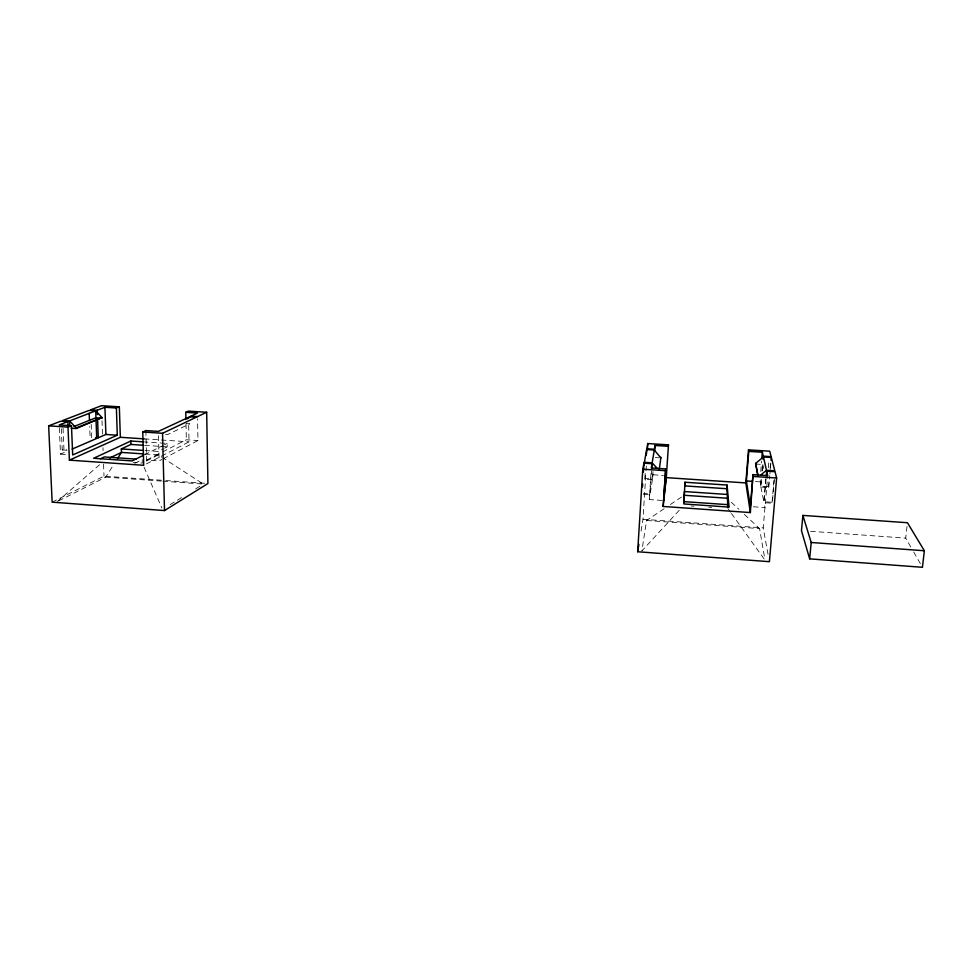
<?xml version="1.0" encoding="UTF-8"?>
<svg xmlns="http://www.w3.org/2000/svg" width="973" height="973" viewBox="0 0 973 973"><rect width="100%" height="100%" fill="white"/><g stroke="black" fill="none" stroke-linecap="round" stroke-linejoin="round"><path stroke-width="0.73" stroke-dasharray="4.87 3.65" d="M652.98 471.491L652.372 479.75L644.734 479.239L645.245 472.477M641.061 531.088L642.995 519.278L645.938 472.319M646.036 470.81L646.413 464.753M662.175 500.463L649.307 499.575L651.034 472.489M649.307 499.575L651.667 470.652M644.734 479.239L644.88 478.4L652.506 478.911L653.333 471.832M761.531 479.507L760.91 487.023L768.767 487.546L768.573 486.67L760.728 486.147L760.12 478.886M760.74 471.491L761.604 461.129M760.728 486.147L761.36 478.643M761.993 471.151L762.613 463.647M762.297 470.494L762.796 464.486L757.006 464.121M766.067 478.667L764.036 502.676L772.294 503.248L772.076 502.275L763.841 501.715L765.836 478.169M768.05 554.342L763.209 527.901L767.733 475.615M768.317 467.745L768.95 460.217M768.573 486.67L769.205 479.166M770.105 468.658L770.616 462.649M768.767 487.546L769.789 475.505M769.923 473.997L770.3 469.485M770.434 467.977L771.078 460.448M772.076 502.275L774.009 479.811M772.55 500.244L773.851 485.223M773.973 483.715L774.362 479.215M910.801 546.996L905.717 538.118L907.116 525.517M664.109 508.709L646.559 520.47L641.888 550.937L679.604 509.888M652.372 479.75L650.183 493.907L643.518 493.457M58.708 500.852L105.716 477.123L113.586 464.753M57.358 501.521L99.964 464.401M670.373 504.513L682.9 496.108M170.105 504.634L182.9 496.729M195.695 488.823L202.092 484.87M145.841 430.577L146.668 460.047L159.134 460.91L161.81 459.499M163.148 458.806L197.969 440.538L197.555 418.84M146.376 463.926L189.03 441.827L188.64 422.817M146.303 461.056L158.295 454.902L162.053 457.334M146.668 460.047L161.214 452.615M162.54 451.934L186.342 439.772L197.969 440.538M134.761 463.306L142.204 459.536L142.301 463.099L133.216 462.479M144.928 450.535L158.21 451.436L163.367 448.821M164.656 448.176L167.234 446.862L167.161 443.445L144.454 441.937M52.153 502.153L104.002 476.138L164.242 480.431M144.284 454.877L163.123 445.464M164.461 444.795L167.161 443.445M59.341 427.865L60.496 454.123L66.65 451.46M61.311 428.716L62.236 449.927L66.687 449.38M186.098 423.583L189.832 423.814L167.563 434.578L163.683 434.323M655.206 457.565L659.451 457.833M144.235 438.872L189.03 441.827M653.151 474.763L663.416 475.444M755.376 481.55L759.877 481.854M144.551 445.342L167.234 446.862M145.026 454.002L158.295 454.902L158.21 451.436M62.236 449.927L69.107 450.402M60.496 454.123L67.271 454.598M643.36 494.381L650.049 494.843M753.309 506.775L765.021 507.59L764.036 502.676M691.049 505.972L693.992 506.179M708.733 507.201L711.689 507.407M165.751 480.528L204.902 483.313M105.716 477.123L161.311 481.076M162.807 481.185L203.369 484.08L163.306 458.149M642.995 519.278L763.209 527.901M810.545 531.294L905.717 538.118M646.559 520.47L759.572 528.594L764.778 558.782M731.343 502.263L738.945 509.353M744.369 514.413L759.572 528.594M727.901 508.538L730.553 512.224M731.428 513.464L764.133 558.989M913.72 552.068L920.993 564.766M144.077 467.186L161.846 508.015M762.796 464.486L763.708 468.597M760.91 487.023L763.841 501.715M63.038 428.047L63.95 449.198M91.194 424.301L91.693 437.339L90.136 438.008L89.686 426.393M101.995 420.689L102.53 435.673M102.968 447.665L103.077 450.657M103.564 464.145L104.002 476.138M158.477 435.819L159.134 460.91M186.013 423.875L186.342 439.772"/><path stroke-width="1.46" d="M683.812 502.542L684.408 491.547L727.293 494.466L727.768 507.067M684.931 482.231L683.922 503.965L729.069 507.103L727.062 485.053L684.931 482.231L684.676 485.892L726.782 488.726L727.293 494.466M766.323 475.663L766.7 471.151L775.019 471.698L776.636 477.998L769.4 561.689L637.668 551.74L642.788 469.193L643.956 463.16L652.032 463.695L651.74 468.135M642.472 486.877L642.667 483.909M643.396 472.063L643.956 463.16M643.931 465.276L646.583 449.526L654.282 450.013L660.862 457.93M646.218 455.461L647.738 443.542L668.463 444.843L666.286 477.634L663.136 506.459L750.365 512.564L753.005 474.654L767.733 475.615L766.7 471.151M647.361 449.599L647.738 443.542M654.647 451.338L655.024 445.488L668.293 446.327L668.463 444.843M663.136 506.459L665.702 468.925L651.314 467.977L652.032 463.695M665.702 468.925L663.61 500.56L666.347 475.639M726.782 488.726L727.062 485.053M750.365 512.564L745.829 482.924L748.505 449.867L769.716 451.192L771.127 456.641L763.246 456.142L762.346 452.238L748.784 451.387L748.505 449.867M753.005 474.654L750.378 506.58L746.388 480.954L748.784 451.387M760.655 475.104L766.505 470.275L774.788 470.823L771.334 457.444L763.428 456.933L755.62 463.403L757.712 474.946M761.847 458.161L762.346 452.238M762.99 459.147L763.246 456.142M771.078 460.448L771.334 457.444M802.871 515.41L801.472 530.638L809.658 558.855L922.44 567.295L924.35 550.754L907.432 522.72L802.871 515.41L811.202 542.496L809.658 558.855M659.256 469.667L660.898 457.322M637.668 551.74L638.884 544.357M657.116 468.305L652.165 462.844L654.282 450.013M655.024 445.488L654.403 449.246L646.729 448.76M117.514 458.575L121.455 452.396L121.333 448.942L130.941 444.43L143.043 445.245M187.667 418.828L189.686 416.821L197.446 413.051L185.77 412.321L185.916 419.545M68.074 426.138L67.879 421.589L60.983 421.139L48.65 425.846L52.153 502.153L164.51 510.557L207.918 483.532L206.677 412.26L188.397 411.117L185.77 412.321M142.934 455.546L132.17 460.922L93.639 458.271L130.832 441.024L142.946 441.839M69.399 460.144L120.348 437.291L119.338 406.811L116.383 407.991L117.295 435.223L72.695 454.963L71.467 425.736L68.001 427.111L69.399 460.144L143.712 465.301L142.751 431.988L162.552 433.289L206.677 412.26M109.681 458.003L121.455 452.396L143.554 453.904M100.365 458.794L104.318 456.933L136.135 459.122M142.751 431.988L145.841 430.577L158.368 431.392L189.686 416.821L196.351 417.21M72.16 449.076L96.716 438.446L96.011 419.241M95.646 437.595L98.273 437.777L105.899 434.469L117.295 435.223M71.163 428.229L76.222 428.558L102.007 417.587L95.695 410.837L89.066 410.424L62.71 420.482L69.594 420.932L95.695 410.837L95.95 417.77L74.009 426.502M69.776 425.262L69.594 420.932L76.198 427.962L102.007 417.587M67.879 421.589L59.207 424.946L71.467 425.736M119.338 406.811L101.447 405.705L90.647 409.828L97.251 410.241L104.926 407.273L116.383 407.991M191 416.176L197.665 416.59M95.95 417.77L102.031 418.159M644.114 462.321L652.165 462.844M48.65 425.846L68.001 427.111M642.788 469.193L665.496 470.689M753.333 476.466L776.636 477.998M120.348 437.291L144.235 438.872M746.388 480.954L752.384 481.355M666.286 477.634L745.829 482.924M121.333 448.942L143.457 450.438M684.153 495.269L727.001 498.212M683.946 501.618L728.205 504.683L728.424 507.225M811.202 542.496L924.35 550.754M763.428 456.933L766.505 470.275M755.62 463.403L758.04 475.663M97.251 410.241L97.409 414.583M97.628 420.385L98.273 437.777M89.188 413.33L89.455 420.591M104.926 407.273L105.899 434.469M130.832 441.024L130.941 444.43M162.552 433.289L164.51 510.557"/></g></svg>
